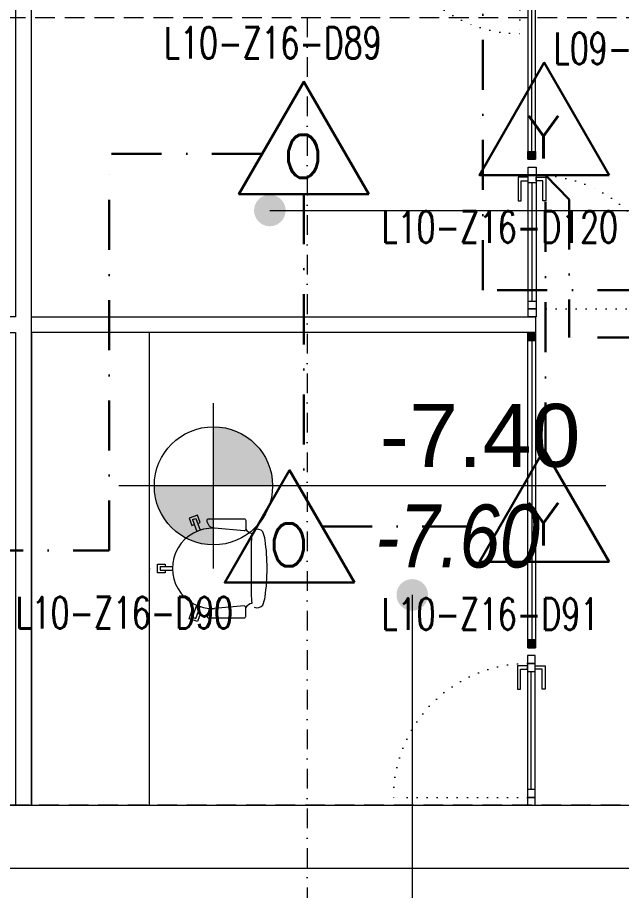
# Model space of a CAD drawing. Header units: metres. Extents: x -19121 to 152404, y -12107 to 29421.
# Drawn here: x 67796 to 68179, y -554 to 0 of the extents above; entities that cross this region are included whole.
import ezdxf
from ezdxf.enums import TextEntityAlignment as Align

# ---------------------------------------------------------------- set-up
doc = ezdxf.new("R2010")
doc.units = ezdxf.units.M
doc.header["$LTSCALE"] = 50
doc.header["$MEASUREMENT"] = 0
for name, pattern in [('DASHDOT', [25.4, 12.7, -6.35, 0, -6.35]), ('DASHDOT2', [0.5, 0.25, -0.125, 0, -0.125]), ('DOT2', [0.125, 0, -0.125]), ('HIDDEN', [0.375, 0.25, -0.125])]:
    doc.linetypes.add(name, pattern=pattern)
doc.layers.get('0').update_dxf_attribs({"color": 9, "lineweight": 9})
for name, color, linetype, lineweight in [('01', 9, 'Continuous', 9), ('05', 9, 'Continuous', 9), ('06B', 9, 'Continuous', 9), ('06D', 9, 'Continuous', 9), ('10', 9, 'Continuous', 9), ('11', 9, 'Continuous', 9), ('15', 9, 'Continuous', 9), ('20', 9, 'DOT2', 9), ('21', 9, 'Continuous', 9), ('21_mahal200', 9, 'Continuous', 9), ('24', 9, 'DASHDOT2', 9), ('E-DEDEKTÖR NUMARALARI', 20, 'Continuous', 30), ('E-KABLO', 7, 'Continuous', 30), ('E-OPTİK DUMAN DEDEKTÖRÜ', 7, 'Continuous', 30), ('E-YÜKSELTİLMİŞ DÖŞEME İÇİNDE DUMAN DEDEKTÖRÜ', 7, 'Continuous', 30)]:
    doc.layers.add(name, color=color, linetype=linetype, lineweight=lineweight)
doc.styles.add('Arial', font='arial.ttf', dxfattribs={"height": 2.5})
doc.styles.add('E-YAZI', font='txttw.shx', dxfattribs={"height": 200})
doc.styles.add('MuuM_TEXT-ITALIC', font='ARIALNI.TTF')
doc.styles.add('MuuM_TEXT-STANDART', font='ARIALN.TTF')
doc.dimstyles.new('MuuM_DIM200', dxfattribs={"dimscale": 20, "dimtxt": 2, "dimasz": 1, "dimexe": 1, "dimexo": 1, "dimgap": 1, "dimtad": 1, "dimdec": 1, "dimrnd": 0.5, "dimdsep": 46, "dimtxsty": 'MuuM_TEXT-STANDART', "dimblk": 'ARCHTICK', "dimcen": 0, "dimdle": 0.15, "dimclrd": 256, "dimclre": 256, "dimclrt": 256, "dimadec": 0, "dimazin": 0, "dimtfac": 5, "dimtdec": 1, "dimtix": 1, "dimtmove": 2, "dimatfit": 3, "dimldrblk": 'DOT', "dimfxl": 3, "dimfxlon": 1, "dimtolj": 1, "dimlwd": -1, "dimlwe": -1, "dimarcsym": 0})

# ---------------------------------------------------------------- blocks, each defined once
blk = doc.blocks.new('p-akslar_yeni')
at = {"layer": '24'}
blk.add_lwpolyline([(18395, -8575), (18395, -11897.18)], dxfattribs=at)
blk = doc.blocks.new('100_YÜKSELTİLMİŞ DÖŞEME İÇİNDE DUMAN DEDEKTÖRÜ 085')
at = {"layer": 'E-YÜKSELTİLMİŞ DÖŞEME İÇİNDE DUMAN DEDEKTÖRÜ', "color": 4}
blk.add_lwpolyline([(2.059, 0), (0, 3.566), (-2.059, 0)], close=True, dxfattribs=at)
at = {"layer": 'E-YÜKSELTİLMİŞ DÖŞEME İÇİNDE DUMAN DEDEKTÖRÜ', "color": 3, "style": 'E-YAZI'}
blk.add_text('Y', height=1.36, dxfattribs=at).set_placement((-0.022, 1.201), align=Align.MIDDLE)
blk = doc.blocks.new('100_OPTİK DUMAN DEDEKTÖRÜ 085')
at = {"layer": 'E-OPTİK DUMAN DEDEKTÖRÜ', "color": 4}
blk.add_lwpolyline([(2.059, 0), (0, 3.566), (-2.059, 0)], close=True, dxfattribs=at)
at = {"layer": 'E-OPTİK DUMAN DEDEKTÖRÜ', "color": 3, "style": 'E-YAZI'}
blk.add_text('O', height=1.36, dxfattribs=at).set_placement((-0.022, 1.201), align=Align.MIDDLE)
blk = doc.blocks.new('m-o-burosit-p-s')
for p, q in [((-32.07, 29.47), (-24.59, 32.12)), ((-31.29, 27.28), (-32.07, 29.47)), ((-31.29, 27.28), (-23.77, 29.94)), ((30.58, 27.28), (23.05, 29.94)), ((31.36, 29.47), (23.88, 32.12)), ((30.58, 27.28), (31.36, 29.47)), ((-1.52, 6.65), (-1.52, 14.56)), ((0.81, 6.65), (0.81, 14.56)), ((-1.52, 6.65), (0.81, 6.65))]:
    blk.add_line(p, q)
for points in [[(24.34, 66.31, 0.288334), (22.89, 71.95, 0.063046), (17.64, 73.3, 0.040602), (-0.36, 74.55, 0.040602), (-18.36, 73.3, 0.063046), (-23.61, 71.95, 0.288334), (-25.05, 66.31)], [(-22.56, 65.01, 0.08948), (-19.21, 64.65, 0.009114), (-0.36, 64.45, 0.007133), (19.31, 64.63, 0.067763), (21.85, 65.01, 0.067763)]]:
    blk.add_lwpolyline(points, format="xyb")
for points in [[(-30.81, 61.05), (-25.2, 61.05, -0.439586), (-24.21, 59.96), (-25.83, 41.12, -0.389289), (-30.81, 36.55, -0.414214), (-31.81, 37.55), (-31.81, 60.05, -0.414214)], [(30.1, 61.05), (24.49, 61.05, 0.439586), (23.49, 59.96), (25.12, 41.12, 0.389289), (30.1, 36.55, 0.414214), (31.1, 37.55), (31.1, 60.05, 0.414214)]]:
    blk.add_lwpolyline(points, format="xyb", close=True)
for points in [[(-28.91, 30.59), (-29.44, 32.09), (-34.15, 30.42), (-32.32, 25.23), (-27.6, 26.9), (-28.13, 28.4)], [(28.2, 30.59), (28.72, 32.09), (33.44, 30.42), (31.61, 25.23), (26.89, 26.9), (27.42, 28.4)], [(0.81, 10), (2.39, 10), (2.39, 5), (-3.11, 5), (-3.11, 10), (-1.52, 10)]]:
    blk.add_lwpolyline(points)
for centre, radius, start, end in [((-28.88, 66.36), 6.47, 304.709, 347.8629), ((28.17, 66.36), 6.47, 192.1371, 235.291), ((-0.36, 40.04), 25.49, 177.5758, 2.4242)]:
    blk.add_arc(centre, radius, start, end)
blk.add_point((0, 0))
blk = doc.blocks.new('gr-p-birim eleman')
blk.add_lwpolyline([(-1, 0), (0, 0), (0, 1), (-1, 1)], close=True)
blk = doc.blocks.new('P-KURANGLEZ')
at = {"layer": '01'}
blk.add_lwpolyline([(7525, -500), (12385, -500), (12385, -5), (12385, 0), (12425, 0), (12425, -540), (7525, -540)], close=True, dxfattribs=at)
blk = doc.blocks.new('p-al-01')
at = {"layer": '06B'}
for points in [[(27.05, 4.35), (27.05, 10.6), (42.05, 10.6), (42.05, 8.72), (29.3, 8.72), (29.3, 8.72), (29.3, 4.35), (27.05, 4.35)], [(27.05, -0.65), (27.05, -6.9), (42.05, -6.9), (42.05, -5.03), (29.3, -5.03), (29.3, -5.03), (29.3, -0.65), (27.05, -0.65)]]:
    blk.add_lwpolyline(points, dxfattribs=at)
at = {"layer": '06D'}
for p, q in [((115.67, 4.35), (28.8, 4.35)), ((28.8, -0.65), (115.67, -0.65))]:
    blk.add_line(p, q, dxfattribs=at)
at = {"layer": '10'}
for points in [[(25.67, -0.65), (25.67, 4.35), (20.67, 4.35), (20.67, -0.65)], [(30.67, -0.65), (30.67, 4.35), (25.67, 4.35), (25.67, -0.65)], [(110.67, -0.65), (110.67, 4.35), (105.67, 4.35), (105.67, -0.65)], [(115.67, -0.65), (115.67, 4.35), (110.67, 4.35), (110.67, -0.65)]]:
    blk.add_lwpolyline(points, close=True, dxfattribs=at)
at = {"layer": '15'}
blk.add_lwpolyline([(105.67, 1.85), (30.67, 1.85)], dxfattribs=at)
at = {"layer": '20'}
blk.add_lwpolyline([(110.67, -0.65), (110.67, -85.65)], dxfattribs=at)
blk.add_arc((110.67, -0.65), 85, 180, 270, dxfattribs=at)
blk = doc.blocks.new('prf-10x10')
blk.add_lwpolyline([(-5, -5), (5, -5), (5, 5), (-5, 5)], close=True)
at = {"color": 255}
blk.add_solid([(-5, -5), (5, -5), (-5, 5), (5, 5)], dxfattribs=at)
at = {"layer": '10'}
blk.add_point((0, 0), dxfattribs=at)
blk = doc.blocks.new('*U381')
at = {"layer": '06D'}
blk.add_lwpolyline([(-2.5, 170), (2.5, 170), (2.5, 0), (-2.5, 0)], close=True, dxfattribs=at)
at = {"layer": '15'}
blk.add_lwpolyline([(0, 165), (0, 5)], dxfattribs=at)
at = {"layer": '10', "xscale": 0.5, "yscale": 0.5, "rotation": 90}
for p in [(0, 167.5), (0, 2.5)]:
    blk.add_blockref('prf-10x10', p, dxfattribs=at)
blk = doc.blocks.new('*U388')
at = {"layer": '06D'}
blk.add_lwpolyline([(-2.5, 200), (2.5, 200), (2.5, 0), (-2.5, 0)], close=True, dxfattribs=at)
at = {"layer": '15'}
blk.add_lwpolyline([(0, 195), (0, 5)], dxfattribs=at)
at = {"layer": '10', "xscale": 0.5, "yscale": 0.5, "rotation": 90}
for p in [(0, 197.5), (0, 2.5)]:
    blk.add_blockref('prf-10x10', p, dxfattribs=at)
blk = doc.blocks.new('0_elevationtarget-p-bk')
h = blk.add_hatch(color=250)
h.paths.add_polyline_path([(1.875, 0, 0.414214), (0, 1.875), (0, 0)])
h.paths.add_polyline_path([(0, 0), (-1.875, 0, 0.414214), (0, -1.875)])
blk.add_line((0, -2.625), (0, 2.625))
blk.add_lwpolyline([(12.453, 0), (-3, 0)])
blk.add_circle((0, 0), 1.875)
at = {"style": 'Arial'}
blk.add_attdef('BITMISKOT', text='', height=2, dxfattribs=at).set_placement((4.5, 0), align=Align.BOTTOM_LEFT)
at = {"style": 'MuuM_TEXT-ITALIC'}
blk.add_attdef('FINISHINGFLOORLEVEL', text='', height=2, dxfattribs=at).set_placement((4.5, -0.592), align=Align.TOP_LEFT)
blk = doc.blocks.new('_ArchTick')
at = {"color": 0, "linetype": 'ByBlock', "const_width": 0.15}
blk.add_lwpolyline([(-0.5, -0.5), (0.5, 0.5)], dxfattribs=at)
blk = doc.blocks.new('_Dot')
at = {"color": 0, "linetype": 'ByBlock', "lineweight": -2}
blk.add_line((-0.5, 0), (-1, 0), dxfattribs=at)
at = {"color": 0, "linetype": 'ByBlock', "const_width": 0.5}
blk.add_lwpolyline([(-0.25, 0, 1), (0.25, 0, 1)], format="xyb", close=True, dxfattribs=at)
blk = doc.blocks.new('1.bod.mimari1.elk')
at = {"layer": '11'}
for points in [[(11625, -8830), (11795, -8830), (11795, -9130), (11805, -9130), (11805, -8820), (11805, -8820), (11805, -8550), (11795, -8550), (11795, -8820), (11625, -8820), (11625, -8830)], [(11805, -8820), (12125, -8820), (12125, -8830), (11805, -8830)]]:
    blk.add_lwpolyline(points, dxfattribs=at)
at = {"layer": '20', "linetype": 'HIDDEN'}
blk.add_lwpolyline([(12385, -9130), (11320, -9130), (11320, -8630), (12385, -8630)], close=True, dxfattribs=at)
for name, p in [('p-al-01', (12004.33, -8554.6)), ('*U388', (12122.5, -9030))]:
    blk.add_blockref(name, p)
at = {"xscale": -1}
for name, p, rotation in [('*U381', (12122.5, -8550), 180), ('p-al-01', (12124.6, -8704.33), 90)]:
    blk.add_blockref(name, p, dxfattribs=dict(at, rotation=rotation))
at = {"rotation": 270}
blk.add_blockref('p-al-01', (12120.4, -9014.33), dxfattribs=at)
at = {"layer": '01'}
blk.add_blockref('P-KURANGLEZ', (0, -8630), dxfattribs=at)
at = {"layer": '05', "xscale": 75.00000000000004, "yscale": 300, "rotation": 180}
blk.add_blockref('gr-p-birim eleman', (11805, -8830), dxfattribs=at)
at = {"layer": '05', "rotation": 270}
blk.add_blockref('m-o-burosit-p-s', (11880, -8980), dxfattribs=at)
at = {"layer": '21', "xscale": 20, "yscale": 20, "zscale": 20}
blk.add_blockref('0_elevationtarget-p-bk', (11920.55, -8927.23), dxfattribs=at).add_auto_attribs({'BITMISKOT': ' -7.40', 'FINISHINGFLOORLEVEL': ' -7.60'})
at = {"layer": '21_mahal200'}
for points in [[(11956.34, -8752.49), (12700.75, -8752.49)], [(12046.71, -8996.45), (12046.71, -9516.02)]]:
    blk.add_leader(points, dimstyle='MuuM_DIM200', override={"dimasz": 1, "dimfxl": 10}, dxfattribs=at)

msp = doc.modelspace()

# ---------------------------------------------------------------- linework, layer by layer
at = {"layer": 'E-KABLO', "color": 6, "linetype": 'DASHDOT', "ltscale": 0.05}
for p, q in [((68091.5, -173.09), (68091.5, 200.15)), ((67854.43, -338.35), (67854.43, -86.53)), ((67951.2, -86.53), (67854.43, -86.53)), ((67977.94, -112.1), (67977.94, -303.03)), ((68323.2, -173.09), (68091.5, -173.09)), ((67989.47, -323.01), (68102.34, -323.01)), ((67640.8, -338.35), (67854.43, -338.35))]:
    msp.add_line(p, q, dxfattribs=at)
at = {"layer": 'E-KABLO', "color": 4, "linetype": 'DASHDOT', "ltscale": 0.05}
for p, q in [((68131.27, -276.04), (68131.27, -100)), ((68131.27, -100), (68146.33, -115.44)), ((68146.33, -115.44), (68146.33, -203.09)), ((68323.2, -203.09), (68146.33, -203.09))]:
    msp.add_line(p, q, dxfattribs=at)

# ---------------------------------------------------------------- block references
at = {"layer": '06D'}
msp.add_blockref('1.bod.mimari1.elk', (56000, 8630), dxfattribs=at)
at = {"layer": '24'}
msp.add_blockref('p-akslar_yeni', (49585, 8575), dxfattribs=at)
at = {"layer": 'E-OPTİK DUMAN DEDEKTÖRÜ', "xscale": 20, "yscale": 20, "zscale": 20}
for p in [(67977.94, -112.1), (67968.89, -358.67)]:
    msp.add_blockref('100_OPTİK DUMAN DEDEKTÖRÜ 085', p, dxfattribs=at)
at = {"layer": 'E-YÜKSELTİLMİŞ DÖŞEME İÇİNDE DUMAN DEDEKTÖRÜ', "xscale": 20, "yscale": 20, "zscale": 20}
for p in [(68130.49, -100), (68130.49, -345.57)]:
    msp.add_blockref('100_YÜKSELTİLMİŞ DÖŞEME İÇİNDE DUMAN DEDEKTÖRÜ 085', p, dxfattribs=at)

# ---------------------------------------------------------------- texts
at = {"layer": 'E-DEDEKTÖR NUMARALARI', "style": 'E-YAZI', "width": 0.7}
for s, p in [('L10-Z16-D89', (67889.25, -26.11)), ('L09-Z16-D95', (68136.51, -29.55)), ('L10-Z16-D120', (68027.22, -143.02)), ('L10-Z16-D90', (67795, -387.71)), ('L10-Z16-D91', (68027.22, -388.59))]:
    msp.add_text(s, height=20, dxfattribs=at).set_placement(p)

doc.saveas('drawing.dxf')
